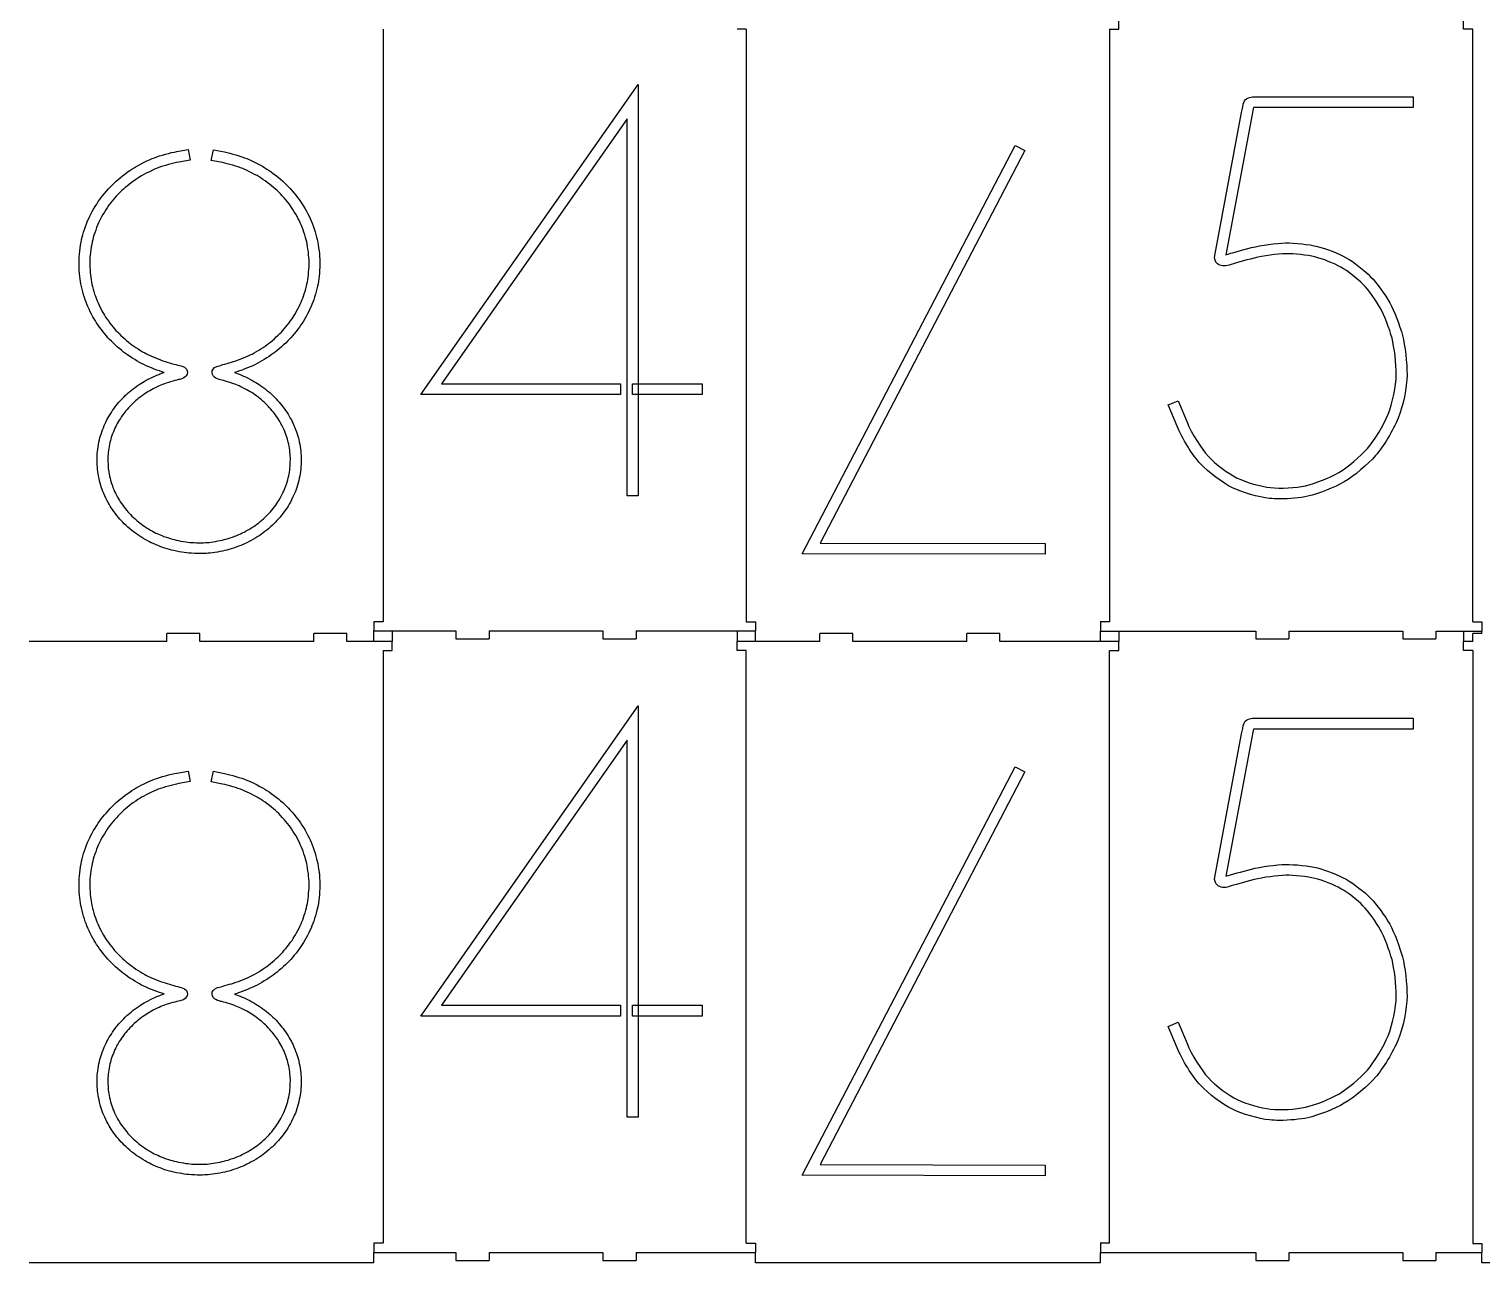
# Model space of a CAD drawing. Extents: x 0 to 774, y 0 to 367.
# Drawn here: x 299.5 to 536.7, y 60.8 to 262.3 of the extents above; entities that cross this region are included whole.
import ezdxf

# ---------------------------------------------------------------- set-up
doc = ezdxf.new("R2010")
doc.units = 0
doc.layers.add('ink_ext_XXXXXX', color=7, linetype='CONTINUOUS')

msp = doc.modelspace()

# ---------------------------------------------------------------- linework, layer by layer
at = {"layer": 'ink_ext_XXXXXX', "color": 5}
for points in [[(477.405786, 262.284589), (477.405786, 263.791882)], [(533.706754, 262.284874), (533.706754, 263.785271)], [(357.305487, 262.291287), (357.305487, 165.498465)], [(416.60235, 262.290934), (415.103442, 262.290934)], [(416.60235, 262.290934), (416.60235, 165.491132)], [(475.904861, 262.284589), (477.405786, 262.284589)], [(475.904963, 262.284271), (475.904963, 165.49129)], [(535.207577, 262.285389), (533.707298, 262.285389)], [(535.207577, 165.485082), (535.207577, 262.285389)], [(355.803276, 163.992167), (358.80631, 163.992167)], [(357.305487, 165.498465), (355.803777, 165.498465)], [(355.804665, 165.499162), (355.804665, 163.991955)], [(355.804665, 162.299198), (355.804665, 163.991955)], [(358.804176, 163.990889), (369.202812, 163.990889)], [(358.80631, 163.992167), (358.80631, 162.298854)], [(369.202812, 163.990889), (369.202812, 162.690768)], [(374.606305, 163.991574), (393.20447, 163.991574)], [(374.608073, 163.992073), (374.608073, 162.692214)], [(393.20447, 163.991574), (393.20447, 162.691759)], [(398.603981, 163.991101), (398.603981, 162.691174)], [(398.609686, 163.992272), (415.107278, 163.992272)], [(415.10293, 163.99153), (418.103173, 163.99153)], [(415.107278, 163.992272), (415.107278, 162.292103)], [(416.605144, 165.491651), (418.103173, 165.491651)], [(418.103173, 165.491651), (418.103173, 163.99153)], [(418.103173, 162.291393), (418.103173, 163.99153)], [(475.904963, 165.49129), (474.402538, 165.49129)], [(474.403936, 163.984455), (477.405786, 163.984455)], [(474.404141, 165.492029), (474.404141, 163.984497)], [(474.404141, 162.291695), (474.404141, 163.984497)], [(477.405639, 163.984173), (499.803117, 163.984173)], [(477.405786, 163.984455), (477.405786, 162.291593)], [(499.803117, 163.984173), (499.803117, 162.68437)], [(505.202628, 163.98393), (505.202628, 162.683903)], [(505.207722, 163.984809), (523.804776, 163.984809)], [(523.804776, 163.984809), (523.804776, 162.685239)], [(529.204287, 163.984662), (529.204287, 162.684456)], [(529.204584, 163.984894), (533.706754, 163.984894)], [(533.706303, 163.984058), (536.702649, 163.984058)], [(533.706754, 163.984894), (533.706754, 162.285325)], [(535.204476, 165.484196), (536.702649, 165.484196)], [(536.702649, 165.484196), (536.702649, 163.984058)], [(536.702649, 163.584709), (536.702649, 163.984058)], [(322.004533, 162.298943), (299.504204, 162.298943)], [(327.404043, 162.29844), (327.404043, 163.598353), (322.001949, 163.598353)], [(322.004533, 162.298943), (322.004533, 163.59885)], [(346.000441, 162.297757), (327.402253, 162.297757)], [(346.000441, 162.297757), (346.000441, 163.597759)], [(351.405702, 163.59894), (346.003318, 163.59894)], [(355.804665, 162.299198), (351.405474, 162.299198)], [(351.405702, 162.299121), (351.405702, 163.59894)], [(358.80631, 162.298854), (355.803276, 162.298854)], [(358.80631, 160.791988), (358.80631, 162.298854)], [(369.205706, 162.692214), (374.608073, 162.692214)], [(393.201847, 162.691174), (398.603981, 162.691174)], [(418.103173, 162.291393), (415.10293, 162.291393)], [(415.107278, 160.792322), (415.107278, 162.292103)], [(428.603179, 162.290767), (418.100009, 162.290767)], [(434.00269, 162.291589), (434.00269, 163.591599), (428.603112, 163.591599)], [(428.603179, 162.290767), (428.603179, 163.590917)], [(452.604838, 162.291554), (434.004919, 162.291554)], [(452.604838, 162.291554), (452.604838, 163.591482)], [(458.004349, 163.591174), (452.605117, 163.591174)], [(458.004349, 162.291194), (458.004349, 163.591174)], [(474.404141, 162.291695), (458.006109, 162.291695)], [(477.405786, 162.291593), (474.403936, 162.291593)], [(477.405786, 160.784756), (477.405786, 162.291593)], [(499.799612, 162.683903), (505.202628, 162.683903)], [(523.802982, 162.684456), (529.204287, 162.684456)], [(533.706754, 160.784928), (533.706754, 162.285325)], [(535.207577, 162.285469), (533.707298, 162.285469)], [(536.702649, 163.584709), (535.204476, 163.584709)], [(535.207577, 162.285469), (535.207577, 163.58571)], [(357.305487, 160.791329), (357.305487, 63.998888)], [(357.308613, 160.791988), (358.80631, 160.791988)], [(416.60235, 160.791075), (415.103442, 160.791075)], [(416.60235, 63.991691), (416.60235, 160.791075)], [(475.904861, 160.784756), (477.405786, 160.784756)], [(475.904963, 63.991767), (475.904963, 160.784295)], [(535.207577, 160.785681), (533.707298, 160.785681)], [(535.207577, 160.785681), (535.207577, 63.984884)], [(355.801507, 62.49213), (369.202812, 62.49213)], [(357.305487, 63.998888), (355.803777, 63.998888)], [(355.804665, 63.999158), (355.804665, 62.492711)], [(355.804665, 60.799574), (355.804665, 62.492711)], [(369.202812, 62.49213), (369.202812, 61.190455)], [(374.606305, 62.492683), (393.20447, 62.492683)], [(374.608073, 62.492616), (374.608073, 61.190799)], [(393.20447, 62.492683), (393.20447, 61.190852)], [(398.60369, 62.492541), (418.103173, 62.492541)], [(398.603981, 62.492357), (398.603981, 61.190398)], [(416.605144, 63.991825), (418.103173, 63.991825)], [(418.103173, 63.991825), (418.103173, 62.492541)], [(418.103173, 60.791985), (418.103173, 62.492541)], [(474.402128, 62.485643), (499.803117, 62.485643)], [(475.904963, 63.991767), (474.402538, 63.991767)], [(474.404141, 63.991838), (474.404141, 62.485665)], [(474.404141, 60.79241), (474.404141, 62.485665)], [(499.803117, 62.485643), (499.803117, 61.183497)], [(505.202628, 62.485101), (505.202628, 61.183658)], [(505.207722, 62.485876), (523.804776, 62.485876)], [(523.804776, 62.485876), (523.804776, 61.183889)], [(529.20196, 62.485544), (536.702649, 62.485544)], [(529.204287, 62.48539), (529.204287, 61.183724)], [(535.204476, 63.984699), (536.702649, 63.984699), (536.702649, 62.485544)], [(536.702649, 60.784995), (536.702649, 62.485544)], [(355.804665, 60.799574), (299.504915, 60.799574)], [(369.205706, 61.190799), (374.608073, 61.190799)], [(393.201847, 61.190398), (398.603981, 61.190398)], [(474.404141, 60.79241), (418.102723, 60.79241)], [(499.799612, 61.183658), (505.202628, 61.183658)], [(523.802982, 61.183724), (529.204287, 61.183724)], [(593.003617, 60.784772), (536.701616, 60.784772)]]:
    msp.add_lwpolyline(points, dxfattribs=at)
at = {"layer": 'ink_ext_XXXXXX', "color": 1}
for points in [[(398.925997, 186.066356), (397.161011, 186.066356), (397.161011, 247.648083), (366.867516, 204.370557), (396.042645, 204.370557), (396.042645, 202.606792), (363.479882, 202.606792), (398.925997, 253.243168)], [(465.383231, 176.513448), (425.729969, 176.597122), (460.501522, 243.295769), (462.063132, 242.48051), (428.638412, 178.354716), (465.387706, 178.277307)], [(409.403002, 202.605708), (398.038448, 202.605708), (398.038448, 204.369259), (409.403002, 204.369259)], [(503.683048, 185.566294)], [(327.465223, 176.6383)], [(398.925997, 84.565863), (397.161011, 84.565863), (397.161011, 146.14759), (366.867516, 102.869658), (396.042645, 102.869658), (396.042645, 101.105892), (363.479882, 101.105892), (398.925997, 151.742675)], [(465.383231, 75.012821), (425.729969, 75.096942), (460.501522, 141.79559), (462.063132, 140.980331), (428.638412, 76.854089), (465.387706, 76.77668)], [(409.403002, 101.105078), (398.038448, 101.105078), (398.038448, 102.869042), (409.403002, 102.869042)], [(503.683048, 84.06657)], [(327.465223, 75.138146)]]:
    msp.add_lwpolyline(points, close=True, dxfattribs=at)
for points in [[(499.537316, 251.239339), (525.472357, 251.239339), (525.472357, 249.475466), (499.537316, 249.475466)], [(493.081404, 225.300908), (497.459607, 248.674409)], [(499.193452, 248.349919), (494.902426, 225.431189)], [(323.645778, 242.294894), (325.471165, 242.622115), (325.786016, 240.88556), (323.956881, 240.55909)], [(331.074767, 240.486374), (329.260624, 240.849577), (329.609209, 242.57901), (331.419604, 242.215807)], [(486.925766, 197.438295), (485.492196, 200.922938), (487.119492, 201.595651), (488.557906, 198.110524)], [(499.537316, 149.73913), (525.472357, 149.73913), (525.472357, 147.975257), (499.537316, 147.975257)], [(493.081404, 123.800699), (497.459607, 147.174201)], [(499.193452, 146.84971), (494.902426, 123.931464)], [(323.645778, 140.79474), (325.471165, 141.12196), (325.786016, 139.385406), (323.956881, 139.058561)], [(331.074767, 138.98622), (329.260624, 139.349423), (329.609209, 141.078856), (331.419604, 140.716027)], [(486.925766, 95.938571), (485.492196, 99.423214), (487.119492, 100.095442), (488.557906, 96.610799)]]:
    msp.add_lwpolyline(points, dxfattribs=at)
for points in [[(497.459607, 248.674409), (497.556469, 249.186814), (497.730823, 250.044535), (497.808313, 250.305096)], [(497.808313, 250.305096), (498.021411, 250.993792), (498.839903, 251.239339), (499.537316, 251.239339)], [(499.42108, 249.46917), (499.358119, 249.200859), (499.280629, 248.79791), (499.193452, 248.349919)], [(499.537316, 249.475466), (499.498571, 249.475466), (499.454982, 249.473044), (499.42108, 249.46917)], [(319.98001, 241.283997), (320.950801, 241.653198), (322.596274, 242.107108), (323.645778, 242.294894)], [(331.419604, 242.215807), (332.461611, 242.006656), (334.092091, 241.520135), (335.051637, 241.131444)], [(313.724217, 237.466426), (314.466366, 238.139983), (315.781994, 239.11977), (316.647835, 239.650519)], [(316.647835, 239.650519), (317.517424, 240.181643), (319.012967, 240.914422), (319.98001, 241.283997)], [(320.609713, 239.635526), (319.740124, 239.303808), (318.345783, 238.622005), (317.569899, 238.14598)], [(323.956881, 240.55909), (323.012327, 240.38967), (321.479302, 239.96687), (320.609713, 239.635526)], [(334.388201, 239.496467), (333.529856, 239.845052), (332.008076, 240.297838), (331.074767, 240.486374)], [(335.051637, 241.131444), (336.011184, 240.743128), (337.487986, 239.981113), (338.338833, 239.433871)], [(311.28412, 234.800686), (311.883837, 235.59681), (312.978319, 236.79287), (313.724217, 237.466426)], [(317.569899, 238.14598), (316.794016, 237.670705), (315.575842, 236.760635), (314.908657, 236.158669)], [(337.390532, 237.948823), (336.625893, 238.438717), (335.250293, 239.147882), (334.388201, 239.496467)], [(340.006795, 235.909787), (339.350855, 236.524496), (338.15517, 237.458555), (337.390532, 237.948823)], [(338.338833, 239.433871), (339.197178, 238.886255), (340.486568, 237.880606), (341.213725, 237.192806)], [(314.908657, 236.158669), (314.241472, 235.557079), (313.229451, 234.449477), (312.697202, 233.739938)], [(342.162027, 233.447201), (341.641023, 234.16836), (340.655239, 235.295827), (340.006795, 235.909787)], [(341.213725, 237.192806), (341.940881, 236.504631), (343.009126, 235.286831), (343.59385, 234.478339)], [(309.413754, 231.723765), (309.8448, 232.62334), (310.684403, 234.003813), (311.28412, 234.800686)], [(312.697202, 233.739938), (312.164954, 233.031522), (311.38907, 231.757499), (310.999255, 230.957627)], [(343.792506, 230.629657), (343.428928, 231.437776), (342.679282, 232.727916), (342.162027, 233.447201)], [(343.59385, 234.478339), (344.174825, 233.667972), (344.988191, 232.269133), (345.400496, 231.359438)], [(308.180587, 228.30688), (308.424222, 229.289666), (308.978959, 230.822316), (309.413754, 231.723765)], [(310.999255, 230.957627), (310.620684, 230.160754), (310.107176, 228.750296), (309.893527, 227.879207)], [(344.834513, 227.521626), (344.635857, 228.399087), (344.159832, 229.822664), (343.792506, 230.629657)], [(345.400496, 231.359438), (345.816549, 230.447494), (346.333805, 228.89985), (346.55495, 227.909568)], [(307.66708, 224.665851), (307.704562, 225.689867), (307.933204, 227.32297), (308.180587, 228.30688)], [(309.893527, 227.879207), (309.672382, 227.009244), (309.462481, 225.508078), (309.428747, 224.601007)], [(346.55495, 227.909568), (346.779844, 226.918536), (346.971004, 225.280935), (346.985997, 224.259543)], [(345.224329, 224.23518), (345.213085, 225.140002), (345.03317, 226.644541), (344.834513, 227.521626)], [(494.902426, 225.431189), (495.706388, 225.694171), (497.561313, 226.211419), (499.08206, 226.594028)], [(499.08206, 226.594028), (500.656082, 226.990681), (503.150302, 227.333576), (504.646834, 227.357792)], [(504.675892, 225.594403), (503.319812, 225.572608), (500.951514, 225.246665), (499.5131, 224.883913)], [(504.646834, 227.357792), (506.153052, 227.38685), (508.487447, 227.128226), (509.862901, 226.791144)], [(509.441547, 225.078123), (508.211388, 225.379851), (506.02713, 225.616197), (504.675892, 225.594403)], [(509.862901, 226.791144), (511.243197, 226.453576), (513.345122, 225.620555), (514.551065, 224.934282)], [(307.891973, 221.066802), (307.730799, 222.028223), (307.625849, 223.642585), (307.66708, 224.665851)], [(309.428747, 224.601007), (309.395013, 223.693186), (309.488719, 222.208512), (309.631151, 221.359539)], [(344.94696, 221.00683), (345.111882, 221.852806), (345.235574, 223.331107), (345.224329, 224.23518)], [(346.985997, 224.259543), (347.00099, 223.240775), (346.862305, 221.63241), (346.678642, 220.675112)], [(493.517287, 223.974371), (493.144364, 224.298377), (492.989384, 224.781723), (493.081404, 225.300908)], [(495.425486, 223.746258), (494.669955, 223.494415), (493.972542, 223.577233), (493.517287, 223.974371)], [(499.5131, 224.883913), (498.006882, 224.504695), (496.176173, 223.994227), (495.425486, 223.746258)], [(513.679299, 223.400942), (512.608964, 224.009726), (510.666863, 224.777364), (509.441547, 225.078123)], [(517.272912, 220.614197), (516.396303, 221.516959), (514.749634, 222.793612), (513.679299, 223.400942)], [(514.551065, 224.934282), (515.761851, 224.248493), (517.548971, 222.8619), (518.536973, 221.844355)], [(308.802793, 217.703891), (308.461704, 218.597469), (308.053147, 220.106131), (307.891973, 221.066802)], [(309.631151, 221.359539), (309.777332, 220.507941), (310.148407, 219.121846), (310.448265, 218.332095)], [(344.05863, 217.998877), (344.380978, 218.783381), (344.785787, 220.160855), (344.94696, 221.00683)], [(346.678642, 220.675112), (346.494979, 219.720064), (346.056436, 218.221897), (345.696606, 217.335441)], [(520.101309, 216.748398), (519.452327, 217.938843), (518.154365, 219.709013), (517.272912, 220.614197)], [(518.536973, 221.844355), (519.524975, 220.828748), (520.9198, 218.923455), (521.646272, 217.595949)], [(310.448265, 218.332095), (310.751872, 217.539719), (311.381574, 216.265321), (311.823865, 215.549785)], [(310.324574, 214.621348), (309.826059, 215.428342), (309.143882, 216.811063), (308.802793, 217.703891)], [(342.623059, 215.243929), (343.080343, 215.951969), (343.740031, 217.213998), (344.05863, 217.998877)], [(345.696606, 217.335441), (345.336776, 216.450484), (344.620864, 215.081256), (344.103609, 214.283258)], [(522.024037, 211.825826), (521.631743, 213.298626), (520.755133, 215.552626), (520.101309, 216.748398)], [(521.646272, 217.595949), (522.372744, 216.27377), (523.307471, 213.8861), (523.723981, 212.272848)], [(312.389847, 211.881768), (311.752649, 212.58606), (310.823088, 213.815104), (310.324574, 214.621348)], [(311.823865, 215.549785), (312.269904, 214.831624), (313.128248, 213.695536), (313.694231, 213.068082)], [(340.692721, 212.796711), (341.277445, 213.413294), (342.165775, 214.534015), (342.623059, 215.243929)], [(344.103609, 214.283258), (343.586353, 213.486385), (342.630555, 212.274957), (341.974615, 211.582659)], [(314.934895, 209.545497), (314.170256, 210.130596), (313.030795, 211.178226), (312.389847, 211.881768)], [(313.694231, 213.068082), (314.26771, 212.440254), (315.32471, 211.468338), (316.006888, 210.945461)], [(338.331337, 210.716819), (339.024759, 211.226203), (340.107997, 212.178628), (340.692721, 212.796711)], [(341.974615, 211.582659), (341.318675, 210.890736), (340.149228, 209.864471), (339.373345, 209.294741)], [(522.711764, 205.824685), (522.72145, 207.609384), (522.401803, 210.357869), (522.024037, 211.825826)], [(523.723981, 212.272848), (524.150178, 210.655722), (524.489198, 207.758553), (524.479512, 205.814999)], [(317.88475, 207.673257), (317.01891, 208.12192), (315.695785, 208.961898), (314.934895, 209.545497)], [(316.006888, 210.945461), (316.689066, 210.422958), (317.922233, 209.641452), (318.698116, 209.239642)], [(318.698116, 209.239642), (319.473999, 208.837832), (320.849599, 208.274098), (321.707944, 208.009473)], [(332.544072, 207.891404), (333.409913, 208.139537), (334.804254, 208.675908), (335.59513, 209.062351)], [(335.59513, 209.062351), (336.382258, 209.448793), (337.634167, 210.206685), (338.331337, 210.716819)], [(339.373345, 209.294741), (338.597461, 208.724635), (337.251847, 207.910145), (336.371014, 207.478724)], [(321.183192, 206.324644), (320.231142, 206.620005), (318.754339, 207.224594), (317.88475, 207.673257)], [(321.707944, 208.009473), (322.581281, 207.737352), (323.780714, 207.406008), (324.324207, 207.285315)], [(324.324207, 207.285315), (325.257516, 207.079163), (325.35497, 206.476073), (325.351222, 206.226816)], [(329.391812, 206.19608), (329.376819, 206.560408), (329.575475, 207.014693), (330.171444, 207.197232)], [(330.171444, 207.197232), (330.550015, 207.313802), (331.61826, 207.626404), (332.544072, 207.891404)], [(336.371014, 207.478724), (335.49018, 207.047303), (333.994637, 206.47195), (333.031342, 206.19608)], [(315.710778, 202.885645), (316.314243, 203.416019), (317.333761, 204.16604), (318.03468, 204.592588)], [(318.03468, 204.592588), (318.716857, 205.01089), (319.905046, 205.597488), (320.669684, 205.89997)], [(321.31438, 204.259371), (320.639698, 203.992122), (319.55646, 203.455001), (318.952996, 203.086175)], [(320.669684, 205.89997), (320.920816, 205.998549), (321.224422, 206.105748), (321.550518, 206.211823)], [(321.550518, 206.211823), (321.423078, 206.250055), (321.299387, 206.287912), (321.183192, 206.324644)], [(323.923147, 205.03338), (323.184746, 204.880452), (321.992809, 204.52587), (321.31438, 204.259371)], [(325.351222, 206.226816), (325.343725, 205.329115), (324.309214, 205.114341), (323.923147, 205.03338)], [(330.954823, 204.95804), (330.497539, 205.06374), (329.421798, 205.311873), (329.391812, 206.19608)], [(333.533605, 204.133805), (332.862672, 204.413423), (331.68198, 204.790869), (330.954823, 204.95804)], [(333.031342, 206.19608), (333.027594, 206.195705), (333.027594, 206.195331), (333.027594, 206.194956)], [(333.027594, 206.194956), (333.469885, 206.049525), (333.889686, 205.896222), (334.212034, 205.760536)], [(335.857506, 202.917505), (335.265286, 203.296825), (334.197041, 203.853812), (333.533605, 204.133805)], [(334.212034, 205.760536), (334.969176, 205.443436), (336.131127, 204.835098), (336.805808, 204.404427)], [(336.805808, 204.404427), (337.495482, 203.965884), (338.496259, 203.197872), (339.084731, 202.655878)], [(521.389585, 199.38863), (522.096685, 201.121507), (522.702078, 204.068561), (522.711764, 205.824685)], [(524.479512, 205.814999), (524.464982, 203.841417), (523.816001, 200.659471), (523.021725, 198.722697)], [(313.750454, 200.825244), (314.245221, 201.448574), (315.103565, 202.353771), (315.710778, 202.885645)], [(318.952996, 203.086175), (318.345783, 202.717724), (317.397481, 202.019054), (316.872729, 201.560646)], [(337.892794, 201.356368), (337.383035, 201.823397), (336.453475, 202.538559), (335.857506, 202.917505)], [(339.084731, 202.655878), (339.676951, 202.11351), (340.512806, 201.193694), (340.992579, 200.561368)], [(312.213681, 198.459362), (312.584755, 199.16178), (313.259436, 200.201538), (313.750454, 200.825244)], [(315.133551, 199.730761), (314.710001, 199.198138), (314.091543, 198.24159), (313.78044, 197.642623)], [(316.872729, 201.560646), (316.355473, 201.103737), (315.557101, 200.266008), (315.133551, 199.730761)], [(339.586994, 199.496871), (339.174688, 200.038865), (338.398805, 200.890463), (337.892794, 201.356368)], [(340.891377, 197.385494), (340.595267, 197.988959), (339.99555, 198.956002), (339.586994, 199.496871)], [(340.992579, 200.561368), (341.472353, 199.926793), (342.120796, 198.875415), (342.469381, 198.167375)], [(518.004227, 193.784143), (519.127837, 195.077262), (520.682486, 197.643645), (521.389585, 199.38863)], [(311.160428, 195.835977), (311.385322, 196.602489), (311.846354, 197.754695), (312.213681, 198.459362)], [(313.78044, 197.642623), (313.465589, 197.045155), (313.042039, 195.991153), (312.85088, 195.34121)], [(341.764714, 195.067215), (341.588548, 195.722405), (341.191235, 196.783904), (340.891377, 197.385494)], [(342.469381, 198.167375), (342.825463, 197.457085), (343.260258, 196.295509), (343.470158, 195.523374)], [(490.756694, 191.299125), (489.473261, 192.680874), (487.753944, 195.435171), (486.925766, 197.438295)], [(488.557906, 198.110524), (489.303751, 196.301609), (490.901988, 193.731837), (492.044971, 192.500225)], [(523.021725, 198.722697), (522.241979, 196.798516), (520.58078, 194.063108), (519.336092, 192.626147)], [(310.639425, 192.999692), (310.706893, 193.821679), (310.931787, 195.067215), (311.160428, 195.835977)], [(312.85088, 195.34121), (312.65972, 194.692392), (312.457316, 193.556304), (312.401092, 192.859883)], [(342.158278, 192.567896), (342.117048, 193.269939), (341.937133, 194.414648), (341.764714, 195.067215)], [(343.470158, 195.523374), (343.672563, 194.749365), (343.874967, 193.494083), (343.919946, 192.665725)], [(310.729382, 190.011604), (310.616935, 190.863202), (310.575705, 192.175831), (310.639425, 192.999692)], [(312.401092, 192.859883), (312.344869, 192.165336), (312.378603, 190.968527), (312.479805, 190.245869)], [(342.019594, 189.951633), (342.132041, 190.668669), (342.195761, 191.866977), (342.158278, 192.567896)], [(343.919946, 192.665725), (343.968673, 191.835118), (343.897456, 190.521738), (343.76252, 189.675388)], [(492.044971, 192.500225), (493.192796, 191.269582), (495.343152, 189.651487), (496.752507, 188.967151)], [(513.335435, 189.873303), (514.739947, 190.699059), (516.875774, 192.490054), (518.004227, 193.784143)], [(519.336092, 192.626147), (518.086561, 191.190154), (515.795753, 189.273722), (514.231417, 188.353524)], [(311.445294, 187.075992), (311.160428, 187.869117), (310.845577, 189.158508), (310.729382, 190.011604)], [(312.479805, 190.245869), (312.573511, 189.52396), (312.858376, 188.347391), (313.102011, 187.677208)], [(341.333668, 187.403962), (341.592296, 188.067773), (341.907147, 189.234971), (342.019594, 189.951633)], [(495.982447, 187.381505), (494.38421, 188.156893), (492.044971, 189.91447), (490.756694, 191.299125)], [(507.896584, 187.720041), (509.441547, 188.060998), (511.930923, 189.047063), (513.335435, 189.873303)], [(313.102011, 187.677208), (313.345646, 187.004775), (313.870398, 185.923037), (314.245221, 185.315074)], [(340.137983, 185.067691), (340.527799, 185.666658), (341.07504, 186.736777), (341.333668, 187.403962)], [(343.76252, 189.675388), (343.627584, 188.829038), (343.282747, 187.549768), (342.97914, 186.764139)], [(496.752507, 188.967151), (498.161863, 188.280393), (500.656082, 187.560701), (502.196202, 187.397003)], [(502.196202, 187.397003), (503.746009, 187.232336), (506.351621, 187.380536), (507.896584, 187.720041)], [(514.231417, 188.353524), (512.671925, 187.434295), (509.998509, 186.377521), (508.274349, 185.997819)], [(312.745929, 184.388512), (312.29989, 185.103674), (311.733907, 186.283991), (311.445294, 187.075992)], [(314.245221, 185.315074), (314.623792, 184.705237), (315.358444, 183.741568), (315.849462, 183.210444)], [(338.485014, 182.994546), (338.991025, 183.516299), (339.748167, 184.465725), (340.137983, 185.067691)], [(342.97914, 186.764139), (342.671786, 185.97926), (342.075817, 184.812811), (341.618533, 184.10777)], [(502.00732, 185.642816), (500.273474, 185.827824), (497.566156, 186.607571), (495.982447, 187.381505)], [(503.683048, 185.566294), (503.072811, 185.566294), (502.50132, 185.590994), (502.00732, 185.642816)], [(508.274349, 185.997819), (507.039347, 185.725634), (505.24254, 185.566294), (503.683048, 185.566294)], [(314.560072, 182.010261), (313.982845, 182.630593), (313.184472, 183.674849), (312.745929, 184.388512)], [(315.849462, 183.210444), (316.344229, 182.67782), (317.266293, 181.856958), (317.862261, 181.417291)], [(336.430985, 181.24), (337.038198, 181.668422), (337.979004, 182.472043), (338.485014, 182.994546)], [(341.618533, 184.10777), (341.16125, 183.404227), (340.340388, 182.376088), (339.751916, 181.767376)], [(316.816505, 179.997462), (316.126831, 180.507221), (315.129802, 181.391054), (314.560072, 182.010261)], [(317.862261, 181.417291), (318.461978, 180.976874), (319.541467, 180.323933), (320.223645, 179.991465)], [(334.032119, 179.858778), (334.725541, 180.178502), (335.823772, 180.810828), (336.430985, 181.24)], [(339.751916, 181.767376), (339.163444, 181.160538), (338.151422, 180.295446), (337.446755, 179.798806)], [(319.45151, 178.405215), (318.679375, 178.782661), (317.494935, 179.496699), (316.816505, 179.997462)], [(322.408862, 177.290866), (321.554266, 177.528504), (320.227393, 178.028518), (319.45151, 178.405215)], [(320.223645, 179.991465), (320.909571, 179.658997), (322.127745, 179.200214), (322.881139, 178.990313)], [(322.881139, 178.990313), (323.638281, 178.780038), (324.957658, 178.540151), (325.771023, 178.466686)], [(325.771023, 178.466686), (326.584389, 178.39322), (327.885024, 178.379352), (328.604684, 178.437824)], [(328.604684, 178.437824), (329.328092, 178.495547), (330.583749, 178.710695), (331.348387, 178.907103)], [(331.348387, 178.907103), (332.109278, 179.10351), (333.338697, 179.538679), (334.032119, 179.858778)], [(334.77052, 178.25716), (333.98714, 177.894706), (332.645274, 177.42018), (331.78693, 177.199035)], [(337.446755, 179.798806), (336.757081, 179.311162), (335.557648, 178.619988), (334.77052, 178.25716)], [(325.613598, 176.709891), (324.69903, 176.792352), (323.263458, 177.053229), (322.408862, 177.290866)], [(327.465223, 176.6383), (326.820527, 176.6383), (326.134601, 176.662663), (325.613598, 176.709891)], [(328.743368, 176.67953), (328.398531, 176.651419), (327.944996, 176.6383), (327.465223, 176.6383)], [(331.78693, 177.199035), (330.928586, 176.978264), (329.564231, 176.745124), (328.743368, 176.67953)], [(497.808313, 148.804888), (498.021411, 149.493583), (498.839903, 149.73913), (499.537316, 149.73913)], [(497.459607, 147.174201), (497.556469, 147.686605), (497.730823, 148.544326), (497.808313, 148.804888)], [(499.42108, 147.968961), (499.358119, 147.700166), (499.280629, 147.298185), (499.193452, 146.84971)], [(499.537316, 147.975257), (499.498571, 147.975257), (499.454982, 147.972835), (499.42108, 147.968961)], [(319.98001, 139.783468), (320.950801, 140.153418), (322.596274, 140.607329), (323.645778, 140.79474)], [(331.419604, 140.716027), (332.461611, 140.506501), (334.092091, 140.019981), (335.051637, 139.631665)], [(313.724217, 135.966647), (314.466366, 136.639829), (315.781994, 137.619991), (316.647835, 138.15074)], [(316.647835, 138.15074), (317.517424, 138.681864), (319.012967, 139.414268), (319.98001, 139.783468)], [(320.609713, 138.135372), (319.740124, 137.803654), (318.345783, 137.121851), (317.569899, 136.645826)], [(323.956881, 139.058561), (323.012327, 138.88989), (321.479302, 138.46709), (320.609713, 138.135372)], [(334.388201, 137.996688), (333.529856, 138.344898), (332.011824, 138.798434), (331.074767, 138.98622)], [(337.390532, 136.448294), (336.625893, 136.939312), (335.250293, 137.648102), (334.388201, 137.996688)], [(335.051637, 139.631665), (336.011184, 139.243348), (337.487986, 138.481708), (338.338833, 137.933717)], [(338.338833, 137.933717), (339.197178, 137.386101), (340.486568, 136.380451), (341.213725, 135.692651)], [(311.28412, 133.300907), (311.883837, 134.097405), (312.978319, 135.29309), (313.724217, 135.966647)], [(317.569899, 136.645826), (316.794016, 136.1713), (315.572093, 135.260856), (314.908657, 134.65889)], [(340.006795, 134.410008), (339.350855, 135.025092), (338.15517, 135.958401), (337.390532, 136.448294)], [(341.213725, 135.692651), (341.944629, 135.004102), (343.009126, 133.786302), (343.59385, 132.97781)], [(309.413754, 130.223611), (309.8448, 131.124311), (310.684403, 132.504408), (311.28412, 133.300907)], [(314.908657, 134.65889), (314.245221, 134.057674), (313.229451, 132.949698), (312.697202, 132.239783)], [(342.162027, 131.947796), (341.641023, 132.668206), (340.655239, 133.795298), (340.006795, 134.410008)], [(343.59385, 132.97781), (344.174825, 132.167443), (344.988191, 130.768604), (345.400496, 129.859283)], [(312.697202, 132.239783), (312.164954, 131.532118), (311.38907, 130.25847), (310.999255, 129.458223)], [(343.792506, 129.129503), (343.428928, 129.937621), (342.679282, 131.228136), (342.162027, 131.947796)], [(308.180587, 126.806726), (308.424222, 127.789512), (308.978959, 129.322537), (309.413754, 130.223611)], [(310.999255, 129.458223), (310.620684, 128.6606), (310.107176, 127.250516), (309.893527, 126.379428)], [(344.834513, 126.021472), (344.635857, 126.899682), (344.159832, 128.322885), (343.792506, 129.129503)], [(345.400496, 129.859283), (345.816549, 128.947339), (346.333805, 127.399696), (346.55495, 126.409789)], [(307.66708, 123.166072), (307.704562, 124.189713), (307.933204, 125.823191), (308.180587, 126.806726)], [(309.893527, 126.379428), (309.672382, 125.509089), (309.462481, 124.007924), (309.428747, 123.100853)], [(345.224329, 122.7354), (345.213085, 123.639848), (345.03317, 125.144762), (344.834513, 126.021472)], [(346.55495, 126.409789), (346.779844, 125.418382), (346.971004, 123.781531), (346.985997, 122.760139)], [(499.077217, 125.093819), (500.656082, 125.490472), (503.150302, 125.833367), (504.646834, 125.858067)], [(504.646834, 125.858067), (506.153052, 125.88083), (508.487447, 125.628018), (509.862901, 125.290935)], [(493.517287, 122.474646), (493.144364, 122.799137), (492.989384, 123.281998), (493.081404, 123.800699)], [(494.902426, 123.931464), (495.706388, 124.193962), (497.561313, 124.710726), (499.077217, 125.093819)], [(499.5131, 123.383704), (498.006882, 123.004486), (496.176173, 122.494019), (495.425486, 122.24605)], [(504.675892, 124.094194), (503.319812, 124.071915), (500.951514, 123.746456), (499.5131, 123.383704)], [(509.441547, 123.577914), (508.211388, 123.879642), (506.031973, 124.117441), (504.675892, 124.094194)], [(513.679299, 121.901218), (512.608964, 122.509032), (510.666863, 123.277155), (509.441547, 123.577914)], [(509.862901, 125.290935), (511.243197, 124.952883), (513.345122, 124.120347), (514.551065, 123.434557)], [(514.551065, 123.434557), (515.761851, 122.748284), (517.548971, 121.361691), (518.536973, 120.344147)], [(307.891973, 119.566648), (307.730799, 120.528069), (307.625849, 122.142431), (307.66708, 123.166072)], [(309.428747, 123.100853), (309.395013, 122.193032), (309.488719, 120.708358), (309.631151, 119.859385)], [(344.94696, 119.507426), (345.111882, 120.352651), (345.235574, 121.830953), (345.224329, 122.7354)], [(346.985997, 122.760139), (347.00099, 121.740246), (346.862305, 120.13263), (346.678642, 119.175333)], [(495.425486, 122.24605), (494.669955, 121.994206), (493.967699, 122.077508), (493.517287, 122.474646)], [(517.272912, 119.113988), (516.396303, 120.017234), (514.749634, 121.293887), (513.679299, 121.901218)], [(308.802793, 116.203362), (308.461704, 117.097315), (308.053147, 118.606352), (307.891973, 119.566648)], [(309.631151, 119.859385), (309.777332, 119.008537), (310.148407, 117.622067), (310.448265, 116.831566)], [(344.05863, 116.499098), (344.380978, 117.283227), (344.785787, 118.661076), (344.94696, 119.507426)], [(346.678642, 119.175333), (346.494979, 118.220284), (346.056436, 116.721742), (345.696606, 115.834912)], [(520.101309, 115.247705), (519.452327, 116.43815), (518.154365, 118.20832), (517.272912, 119.113988)], [(518.536973, 120.344147), (519.524975, 119.328539), (520.9198, 117.421793), (521.646272, 116.095256)], [(310.448265, 116.831566), (310.751872, 116.038815), (311.381574, 114.764792), (311.823865, 114.04963)], [(342.623059, 113.74415), (343.080343, 114.451815), (343.740031, 115.713844), (344.05863, 116.499098)], [(310.324574, 113.121194), (309.826059, 113.927813), (309.143882, 115.31016), (308.802793, 116.203362)], [(311.823865, 114.04963), (312.269904, 113.332594), (313.128248, 112.196506), (313.694231, 111.568303)], [(345.696606, 115.834912), (345.336776, 114.949955), (344.620864, 113.581477), (344.103609, 112.783479)], [(522.024037, 110.326101), (521.631743, 111.798417), (520.755133, 114.052417), (520.101309, 115.247705)], [(521.646272, 116.095256), (522.372744, 114.773561), (523.302628, 112.385891), (523.723981, 110.772639)], [(312.389847, 110.381614), (311.752649, 111.087031), (310.823088, 112.316075), (310.324574, 113.121194)], [(313.694231, 111.568303), (314.26771, 110.9401), (315.32471, 109.968184), (316.006888, 109.445306)], [(340.692721, 111.296931), (341.277445, 111.913515), (342.165775, 113.034235), (342.623059, 113.74415)], [(344.103609, 112.783479), (343.586353, 111.986605), (342.630555, 110.775178), (341.974615, 110.08288)], [(314.934895, 108.046093), (314.170256, 108.630442), (313.030795, 109.678446), (312.389847, 110.381614)], [(316.006888, 109.445306), (316.689066, 108.922429), (317.922233, 108.141298), (318.698116, 107.740237)], [(335.59513, 107.562196), (336.382258, 107.949388), (337.634167, 108.706531), (338.331337, 109.216665)], [(338.331337, 109.216665), (339.024759, 109.725674), (340.107997, 110.678474), (340.692721, 111.296931)], [(341.974615, 110.08288), (341.318675, 109.389833), (340.149228, 108.363943), (339.373345, 107.794212)], [(522.711764, 104.324476), (522.72145, 106.10966), (522.401803, 108.85766), (522.024037, 110.326101)], [(523.723981, 110.772639), (524.150178, 109.155513), (524.489198, 106.258828), (524.479512, 104.315274)], [(317.88475, 106.173853), (317.01891, 106.621391), (315.695785, 107.461369), (314.934895, 108.046093)], [(318.698116, 107.740237), (319.473999, 107.338052), (320.849599, 106.775068), (321.707944, 106.509694)], [(332.544072, 106.391625), (333.409913, 106.639757), (334.804254, 107.176129), (335.59513, 107.562196)], [(339.373345, 107.794212), (338.597461, 107.224856), (337.251847, 106.409991), (336.371014, 105.978945)], [(321.179443, 104.824865), (320.231142, 105.120226), (318.750591, 105.72519), (317.88475, 106.173853)], [(318.03468, 103.092809), (318.716857, 103.511111), (319.901297, 104.097709), (320.669684, 104.399816)], [(320.669684, 104.399816), (320.920816, 104.498394), (321.224422, 104.605969), (321.550518, 104.711669)], [(321.550518, 104.711669), (321.423078, 104.749901), (321.299387, 104.788133), (321.179443, 104.824865)], [(321.707944, 106.509694), (322.581281, 106.237198), (323.780714, 105.905854), (324.324207, 105.785161)], [(325.351222, 104.727036), (325.343725, 103.829336), (324.309214, 103.614562), (323.923147, 103.5336)], [(324.324207, 105.785161), (325.257516, 105.579384), (325.35497, 104.976294), (325.351222, 104.727036)], [(329.391812, 104.696301), (329.376819, 105.060629), (329.575475, 105.514539), (330.171444, 105.697453)], [(330.954823, 103.458261), (330.497539, 103.564336), (329.421798, 103.812469), (329.391812, 104.696301)], [(330.171444, 105.697453), (330.550015, 105.814397), (331.61826, 106.126625), (332.544072, 106.391625)], [(333.031342, 104.695926), (333.027594, 104.695551), (333.027594, 104.695176), (333.027594, 104.694802)], [(333.027594, 104.694802), (333.469885, 104.54937), (333.889686, 104.396068), (334.212034, 104.260757)], [(336.371014, 105.978945), (335.493928, 105.547524), (333.994637, 104.972171), (333.031342, 104.695926)], [(315.710778, 101.385491), (316.314243, 101.916615), (317.333761, 102.66626), (318.03468, 103.092809)], [(321.31438, 102.759216), (320.639698, 102.491968), (319.55646, 101.954847), (318.952996, 101.586021)], [(323.923147, 103.5336), (323.184746, 103.381048), (321.992809, 103.02609), (321.31438, 102.759216)], [(333.533605, 102.633651), (332.862672, 102.912894), (331.685728, 103.290715), (330.954823, 103.458261)], [(335.857506, 101.417351), (335.265286, 101.797046), (334.197041, 102.354033), (333.533605, 102.633651)], [(334.212034, 104.260757), (334.969176, 103.943282), (336.131127, 103.335319), (336.809556, 102.903898)], [(336.809556, 102.903898), (337.495482, 102.466105), (338.496259, 101.698093), (339.084731, 101.156099)], [(521.389585, 97.888421), (522.096685, 99.621298), (522.702078, 102.569321), (522.711764, 104.324476)], [(524.479512, 104.315274), (524.464982, 102.341208), (523.816001, 99.159747), (523.021725, 97.222489)], [(313.750454, 99.325464), (314.245221, 99.94917), (315.107313, 100.853992), (315.710778, 101.385491)], [(316.872729, 100.060867), (316.355473, 99.603958), (315.557101, 98.766229), (315.133551, 98.230982)], [(318.952996, 101.586021), (318.345783, 101.217945), (317.397481, 100.5189), (316.872729, 100.060867)], [(337.892794, 99.856213), (337.383035, 100.323992), (336.453475, 101.03878), (335.857506, 101.417351)], [(339.586994, 97.996717), (339.174688, 98.538711), (338.398805, 99.389934), (337.892794, 99.856213)], [(339.084731, 101.156099), (339.676951, 100.613356), (340.512806, 99.692791), (340.992579, 99.061214)], [(312.213681, 96.959208), (312.584755, 97.662), (313.259436, 98.701384), (313.750454, 99.325464)], [(315.133551, 98.230982), (314.710001, 97.697983), (314.091543, 96.741436), (313.78044, 96.142469)], [(340.891377, 95.88534), (340.595267, 96.489555), (339.99555, 97.456598), (339.586994, 97.996717)], [(340.992579, 99.061214), (341.472353, 98.427764), (342.120796, 97.376385), (342.469381, 96.667221)], [(518.004227, 92.283934), (519.127837, 93.576569), (520.682486, 96.142952), (521.389585, 97.888421)], [(311.160428, 94.336197), (311.385322, 95.102335), (311.846354, 96.254166), (312.213681, 96.959208)], [(313.78044, 96.142469), (313.465589, 95.545376), (313.042039, 94.490624), (312.85088, 93.841056)], [(341.764714, 93.567061), (341.588548, 94.221876), (341.191235, 95.283375), (340.891377, 95.88534)], [(342.469381, 96.667221), (342.825463, 95.956931), (343.260258, 94.79573), (343.470158, 94.02322)], [(490.756694, 89.799401), (489.473261, 91.18115), (487.753944, 93.935446), (486.925766, 95.938571)], [(488.557906, 96.610799), (489.303751, 94.801885), (490.901988, 92.232596), (492.044971, 91.000016)], [(523.021725, 97.222489), (522.241979, 95.297339), (520.58078, 92.562899), (519.336092, 91.125938)], [(310.639425, 91.499163), (310.706893, 92.321524), (310.931787, 93.567061), (311.160428, 94.336197)], [(312.85088, 93.841056), (312.65972, 93.192613), (312.457316, 92.056525), (312.401092, 91.359354)], [(342.158278, 91.067742), (342.117048, 91.769785), (341.937133, 92.914869), (341.764714, 93.567061)], [(343.470158, 94.02322), (343.672563, 93.249586), (343.874967, 91.994304), (343.919946, 91.165946)], [(310.729382, 88.511825), (310.616935, 89.363423), (310.575705, 90.675677), (310.639425, 91.499163)], [(312.401092, 91.359354), (312.344869, 90.665182), (312.378603, 89.468373), (312.479805, 88.746089)], [(342.019594, 88.451853), (342.132041, 89.168889), (342.195761, 90.367198), (342.158278, 91.067742)], [(343.919946, 91.165946), (343.968673, 90.334963), (343.897456, 89.021584), (343.76252, 88.175609)], [(492.044971, 91.000016), (493.192796, 89.769857), (495.343152, 88.151763), (496.752507, 87.466942)], [(513.335435, 88.373579), (514.739947, 89.199335), (516.880617, 90.989846), (518.004227, 92.283934)], [(519.336092, 91.125938), (518.086561, 89.69043), (515.795753, 87.773513), (514.231417, 86.853315)], [(311.445294, 85.576587), (311.160428, 86.369338), (310.845577, 87.658728), (310.729382, 88.511825)], [(312.479805, 88.746089), (312.573511, 88.023806), (312.858376, 86.847237), (313.102011, 86.177803)], [(341.333668, 85.904182), (341.592296, 86.567619), (341.907147, 87.734817), (342.019594, 88.451853)], [(343.76252, 88.175609), (343.627584, 87.329259), (343.282747, 86.050363), (342.97914, 85.26436)], [(495.982447, 85.881296), (494.38421, 86.656684), (492.044971, 88.414745), (490.756694, 89.799401)], [(507.896584, 86.220316), (509.436704, 86.560305), (511.930923, 87.546854), (513.335435, 88.373579)], [(312.745929, 82.888733), (312.29989, 83.605019), (311.733907, 84.785711), (311.445294, 85.576587)], [(313.102011, 86.177803), (313.345646, 85.504996), (313.870398, 84.423632), (314.245221, 83.815295)], [(340.137983, 83.567537), (340.527799, 84.166879), (341.07504, 85.236623), (341.333668, 85.904182)], [(502.00732, 84.142607), (500.273474, 84.327615), (497.566156, 85.107846), (495.982447, 85.881296)], [(496.752507, 87.466942), (498.161863, 86.780184), (500.656082, 86.060977), (502.196202, 85.896794)], [(502.196202, 85.896794), (503.741165, 85.732127), (506.351621, 85.880328), (507.896584, 86.220316)], [(514.231417, 86.853315), (512.671925, 85.933602), (509.993665, 84.876828), (508.274349, 84.49761)], [(314.245221, 83.815295), (314.623792, 83.204708), (315.358444, 82.241039), (315.849462, 81.71029)], [(338.485014, 81.494392), (338.991025, 82.01577), (339.748167, 82.964822), (340.137983, 83.567537)], [(342.97914, 85.26436), (342.671786, 84.479106), (342.075817, 83.312657), (341.618533, 82.60799)], [(503.683048, 84.06657), (503.072811, 84.06657), (502.50132, 84.090786), (502.00732, 84.142607)], [(508.274349, 84.49761), (507.039347, 84.224941), (505.24254, 84.06657), (503.683048, 84.06657)], [(314.560072, 80.509732), (313.982845, 81.129689), (313.18822, 82.17432), (312.745929, 82.888733)], [(315.849462, 81.71029), (316.344229, 81.177291), (317.266293, 80.356429), (317.862261, 79.917512)], [(336.430985, 79.739846), (337.038198, 80.167894), (337.975255, 80.971514), (338.485014, 81.494392)], [(341.618533, 82.60799), (341.16125, 81.903698), (340.340388, 80.875934), (339.751916, 80.266847)], [(316.816505, 78.497308), (316.126831, 79.006692), (315.133551, 79.890899), (314.560072, 80.509732)], [(319.45151, 76.90581), (318.675627, 77.283257), (317.494935, 77.997294), (316.816505, 78.497308)], [(317.862261, 79.917512), (318.458229, 79.47747), (319.541467, 78.824528), (320.223645, 78.492061)], [(320.223645, 78.492061), (320.909571, 78.159218), (322.127745, 77.70081), (322.881139, 77.490159)], [(331.348387, 77.407698), (332.109278, 77.60373), (333.338697, 78.039275), (334.032119, 78.358998)], [(334.032119, 78.358998), (334.725541, 78.679097), (335.823772, 79.311048), (336.430985, 79.739846)], [(337.446755, 78.298652), (336.757081, 77.811382), (335.557648, 77.120209), (334.77052, 76.75738)], [(339.751916, 80.266847), (339.163444, 79.659634), (338.151422, 78.794917), (337.446755, 78.298652)], [(322.408862, 75.791087), (321.554266, 76.0291), (320.227393, 76.528738), (319.45151, 76.90581)], [(322.881139, 77.490159), (323.638281, 77.279883), (324.957658, 77.040372), (325.771023, 76.966906)], [(325.771023, 76.966906), (326.580641, 76.893066), (327.881276, 76.879573), (328.604684, 76.93767)], [(328.604684, 76.93767), (329.328092, 76.996143), (330.583749, 77.210916), (331.348387, 77.407698)], [(334.77052, 76.75738), (333.98714, 76.394927), (332.645274, 75.920776), (331.78693, 75.69963)], [(325.613598, 75.209737), (324.69903, 75.292573), (323.25971, 75.553449), (322.408862, 75.791087)], [(327.465223, 75.138146), (326.816779, 75.138146), (326.134601, 75.162509), (325.613598, 75.209737)], [(328.743368, 75.179376), (328.398531, 75.151639), (327.941248, 75.138146), (327.465223, 75.138146)], [(331.78693, 75.69963), (330.928586, 75.478485), (329.564231, 75.245345), (328.743368, 75.179376)]]:
    msp.add_open_spline(points, degree=3, dxfattribs=at)

doc.saveas('drawing.dxf')
